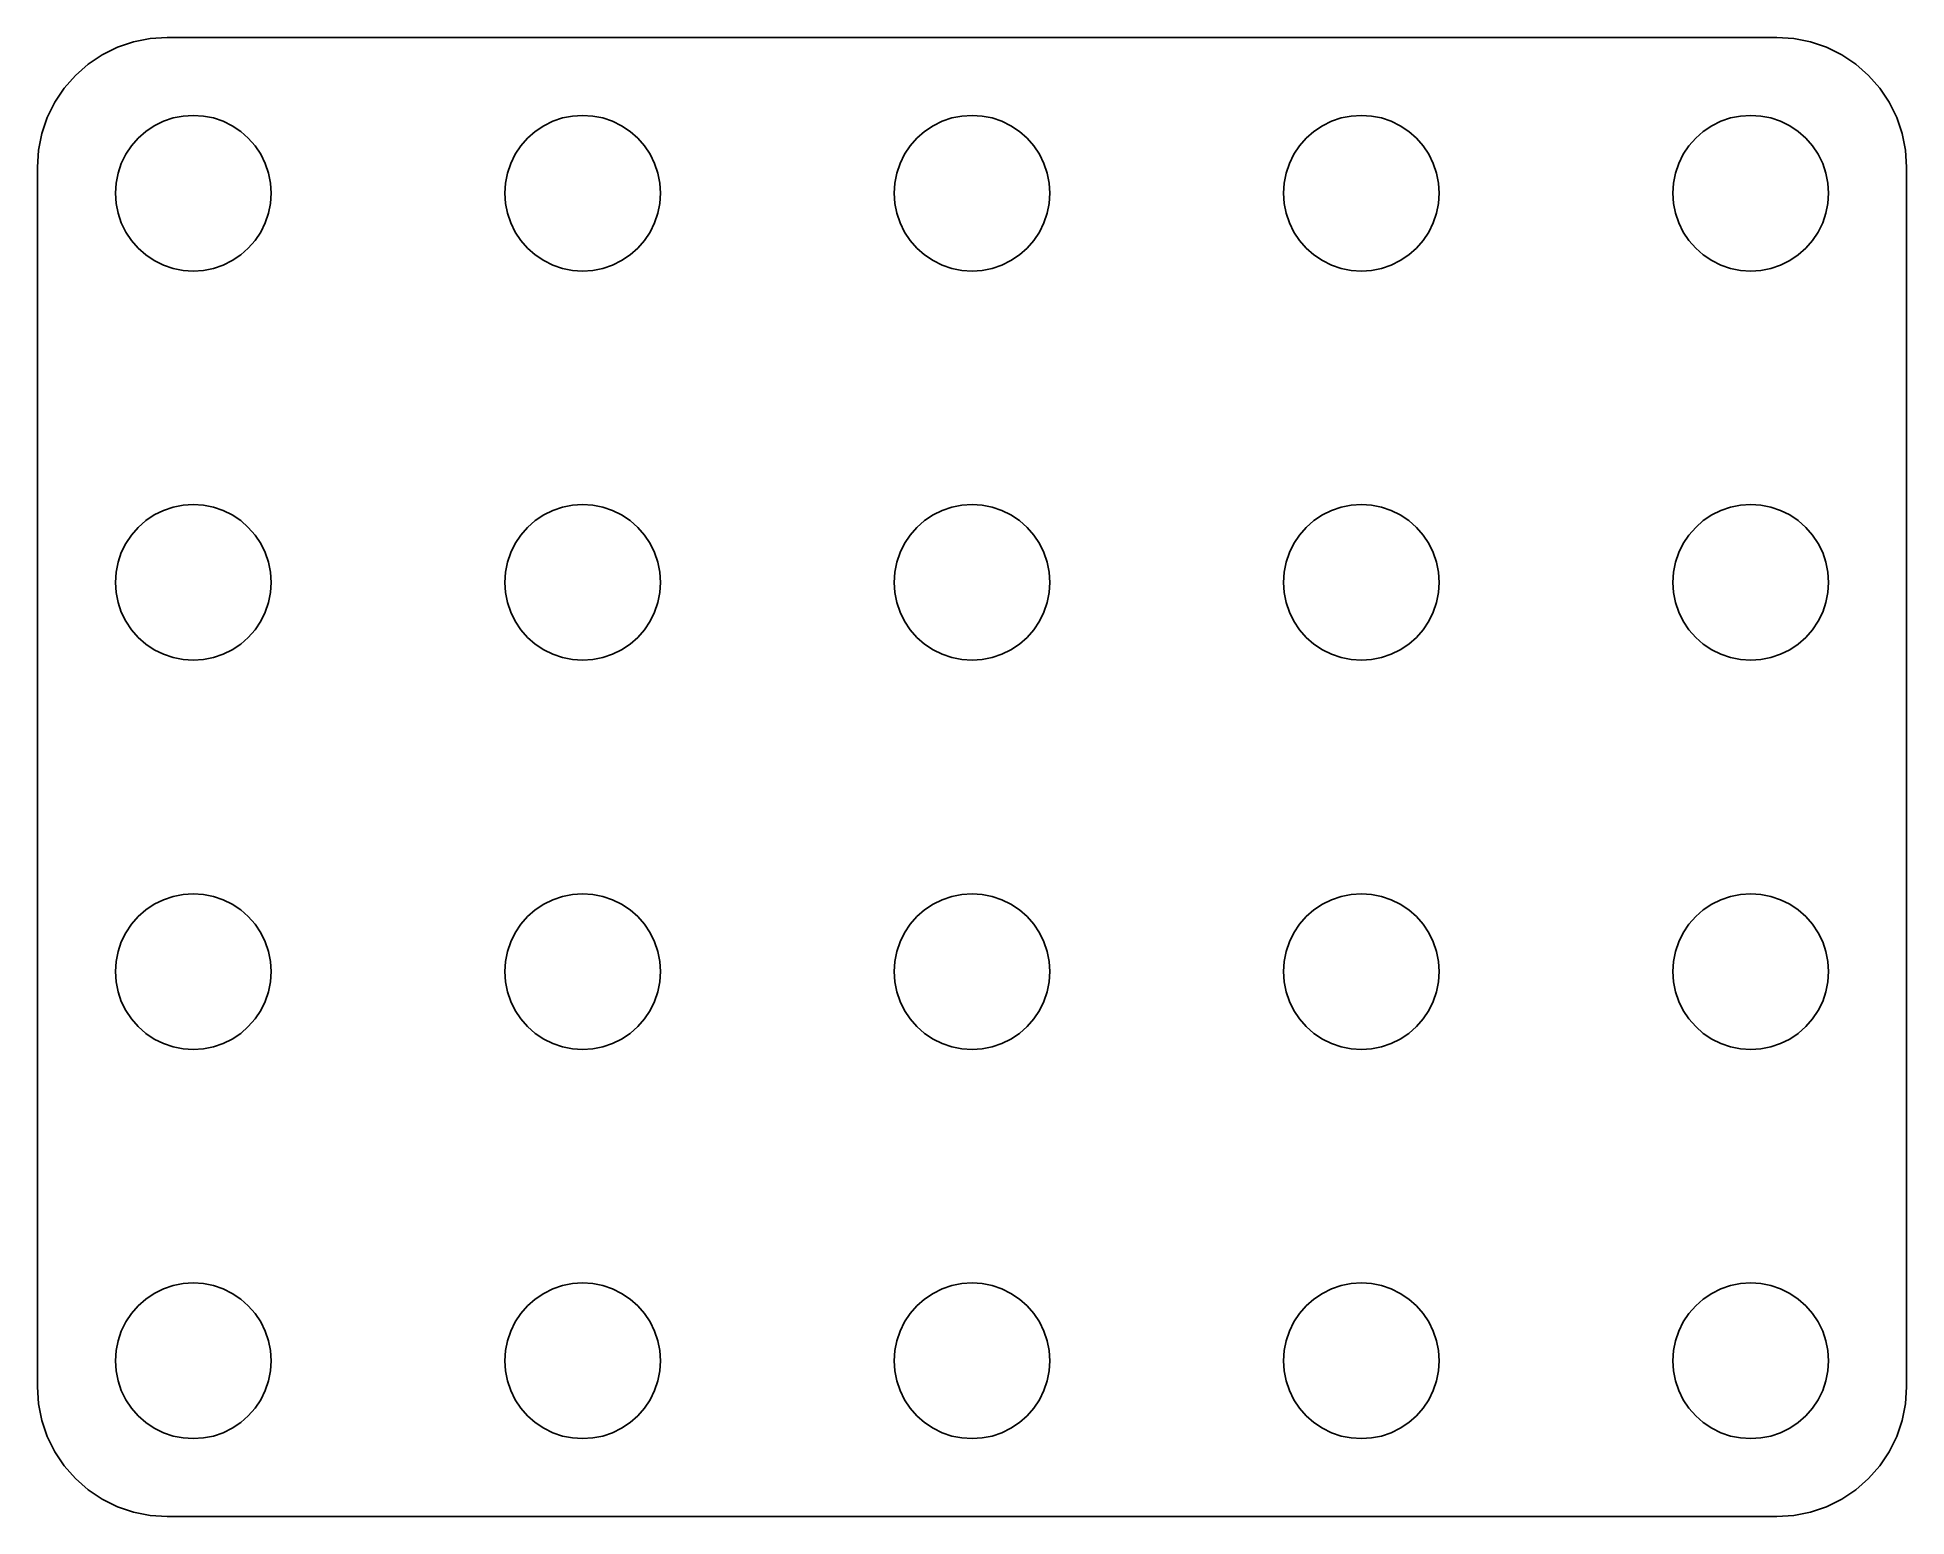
# Model space of a CAD drawing. Header units: metres. Extents: x -36 to 36, y -28.5 to 28.5.
import ezdxf

# ---------------------------------------------------------------- set-up
doc = ezdxf.new("R2010")
doc.units = ezdxf.units.M

msp = doc.modelspace()

# ---------------------------------------------------------------- linework, layer by layer
for p, q in [((-32.9184, 28.1244), (-33.505, 27.8351)), ((-32.2991, 28.3346), (-32.9184, 28.1244)), ((-31.6576, 28.4622), (-32.2991, 28.3346)), ((-31.005, 28.505), (-31.6576, 28.4622)), ((31.005, 28.505), (-31.005, 28.505)), ((31.6576, 28.4622), (31.005, 28.505)), ((32.2991, 28.3346), (31.6576, 28.4622)), ((32.9184, 28.1244), (32.2991, 28.3346)), ((33.505, 27.8351), (32.9184, 28.1244)), ((-34.0488, 27.4718), (-34.5405, 27.0405)), ((-33.505, 27.8351), (-34.0488, 27.4718)), ((34.0488, 27.4718), (33.505, 27.8351)), ((34.5405, 27.0405), (34.0488, 27.4718)), ((-34.5405, 27.0405), (-34.9718, 26.5488)), ((34.9718, 26.5488), (34.5405, 27.0405)), ((-35.3351, 26.005), (-35.6244, 25.4184)), ((-34.9718, 26.5488), (-35.3351, 26.005)), ((35.3351, 26.005), (34.9718, 26.5488)), ((35.6244, 25.4184), (35.3351, 26.005)), ((-35.6244, 25.4184), (-35.8346, 24.7991)), ((-31.5, 25.0981), (-31.148, 25.2716)), ((-31.148, 25.2716), (-30.7764, 25.3978)), ((-30.7764, 25.3978), (-30.3916, 25.4743)), ((-30.3916, 25.4743), (-30, 25.5)), ((-30, 25.5), (-29.6084, 25.4743)), ((-29.6084, 25.4743), (-29.2235, 25.3978)), ((-29.2235, 25.3978), (-28.8519, 25.2716)), ((-28.8519, 25.2716), (-28.5, 25.0981)), ((-16.5, 25.0981), (-16.148, 25.2716)), ((-16.148, 25.2716), (-15.7764, 25.3978)), ((-15.7764, 25.3978), (-15.3916, 25.4743)), ((-15.3916, 25.4743), (-15, 25.5)), ((-15, 25.5), (-14.6084, 25.4743)), ((-14.6084, 25.4743), (-14.2235, 25.3978)), ((-14.2235, 25.3978), (-13.8519, 25.2716)), ((-13.8519, 25.2716), (-13.5, 25.0981)), ((-1.5, 25.0981), (-1.14804, 25.2716)), ((-1.14804, 25.2716), (-0.77644, 25.3978)), ((-0.77644, 25.3978), (-0.39157, 25.4743)), ((-0.39157, 25.4743), (0, 25.5)), ((0, 25.5), (0.39157, 25.4743)), ((0.39157, 25.4743), (0.77644, 25.3978)), ((0.77644, 25.3978), (1.14804, 25.2716)), ((1.14804, 25.2716), (1.5, 25.0981)), ((13.5, 25.0981), (13.8519, 25.2716)), ((13.8519, 25.2716), (14.2235, 25.3978)), ((14.2235, 25.3978), (14.6084, 25.4743)), ((14.6084, 25.4743), (15, 25.5)), ((15, 25.5), (15.3916, 25.4743)), ((15.3916, 25.4743), (15.7764, 25.3978)), ((15.7764, 25.3978), (16.148, 25.2716)), ((16.148, 25.2716), (16.5, 25.0981)), ((28.5, 25.0981), (28.8519, 25.2716)), ((28.8519, 25.2716), (29.2235, 25.3978)), ((29.2235, 25.3978), (29.6084, 25.4743)), ((29.6084, 25.4743), (30, 25.5)), ((30, 25.5), (30.3916, 25.4743)), ((30.3916, 25.4743), (30.7764, 25.3978)), ((30.7764, 25.3978), (31.148, 25.2716)), ((31.148, 25.2716), (31.5, 25.0981)), ((35.8346, 24.7991), (35.6244, 25.4184)), ((-35.8346, 24.7991), (-35.9622, 24.1576)), ((-32.3801, 24.3263), (-32.1213, 24.6213)), ((-32.1213, 24.6213), (-31.8263, 24.8801)), ((-31.8263, 24.8801), (-31.5, 25.0981)), ((-28.5, 25.0981), (-28.1737, 24.8801)), ((-28.1737, 24.8801), (-27.8787, 24.6213)), ((-27.8787, 24.6213), (-27.6199, 24.3263)), ((-17.3801, 24.3263), (-17.1213, 24.6213)), ((-17.1213, 24.6213), (-16.8263, 24.8801)), ((-16.8263, 24.8801), (-16.5, 25.0981)), ((-13.5, 25.0981), (-13.1737, 24.8801)), ((-13.1737, 24.8801), (-12.8787, 24.6213)), ((-12.8787, 24.6213), (-12.6199, 24.3263)), ((-2.38005, 24.3263), (-2.12131, 24.6213)), ((-2.12131, 24.6213), (-1.82628, 24.8801)), ((-1.82628, 24.8801), (-1.5, 25.0981)), ((1.5, 25.0981), (1.82628, 24.8801)), ((1.82628, 24.8801), (2.12131, 24.6213)), ((2.12131, 24.6213), (2.38005, 24.3263)), ((12.6199, 24.3263), (12.8787, 24.6213)), ((12.8787, 24.6213), (13.1737, 24.8801)), ((13.1737, 24.8801), (13.5, 25.0981)), ((16.5, 25.0981), (16.8263, 24.8801)), ((16.8263, 24.8801), (17.1213, 24.6213)), ((17.1213, 24.6213), (17.3801, 24.3263)), ((27.6199, 24.3263), (27.8787, 24.6213)), ((27.8787, 24.6213), (28.1737, 24.8801)), ((28.1737, 24.8801), (28.5, 25.0981)), ((31.5, 25.0981), (31.8263, 24.8801)), ((31.8263, 24.8801), (32.1213, 24.6213)), ((32.1213, 24.6213), (32.3801, 24.3263)), ((35.9622, 24.1576), (35.8346, 24.7991)), ((-35.9622, 24.1576), (-36.005, 23.505)), ((-32.7716, 23.648), (-32.5981, 24)), ((-32.5981, 24), (-32.3801, 24.3263)), ((-27.6199, 24.3263), (-27.4019, 24)), ((-27.4019, 24), (-27.2283, 23.648)), ((-17.7716, 23.648), (-17.5981, 24)), ((-17.5981, 24), (-17.3801, 24.3263)), ((-12.6199, 24.3263), (-12.4019, 24)), ((-12.4019, 24), (-12.2283, 23.648)), ((-2.77164, 23.648), (-2.59807, 24)), ((-2.59807, 24), (-2.38005, 24.3263)), ((2.38005, 24.3263), (2.59807, 24)), ((2.59807, 24), (2.77164, 23.648)), ((12.2283, 23.648), (12.4019, 24)), ((12.4019, 24), (12.6199, 24.3263)), ((17.3801, 24.3263), (17.5981, 24)), ((17.5981, 24), (17.7716, 23.648)), ((27.2283, 23.648), (27.4019, 24)), ((27.4019, 24), (27.6199, 24.3263)), ((32.3801, 24.3263), (32.5981, 24)), ((32.5981, 24), (32.7716, 23.648)), ((36.005, 23.505), (35.9622, 24.1576)), ((-36.005, 23.505), (-36.005, -23.505)), ((-32.9743, 22.8916), (-32.8978, 23.2764)), ((-32.8978, 23.2764), (-32.7716, 23.648)), ((-27.2283, 23.648), (-27.1022, 23.2764)), ((-27.1022, 23.2764), (-27.0257, 22.8916)), ((-17.9743, 22.8916), (-17.8978, 23.2764)), ((-17.8978, 23.2764), (-17.7716, 23.648)), ((-12.2283, 23.648), (-12.1022, 23.2764)), ((-12.1022, 23.2764), (-12.0257, 22.8916)), ((-2.97432, 22.8916), (-2.89777, 23.2764)), ((-2.89777, 23.2764), (-2.77164, 23.648)), ((2.77164, 23.648), (2.89777, 23.2764)), ((2.89777, 23.2764), (2.97432, 22.8916)), ((12.0257, 22.8916), (12.1022, 23.2764)), ((12.1022, 23.2764), (12.2283, 23.648)), ((17.7716, 23.648), (17.8978, 23.2764)), ((17.8978, 23.2764), (17.9743, 22.8916)), ((27.0257, 22.8916), (27.1022, 23.2764)), ((27.1022, 23.2764), (27.2283, 23.648)), ((32.7716, 23.648), (32.8978, 23.2764)), ((32.8978, 23.2764), (32.9743, 22.8916)), ((36.005, -23.505), (36.005, 23.505)), ((-33, 22.5), (-32.9743, 22.8916)), ((-32.9743, 22.1084), (-33, 22.5)), ((-27.0257, 22.8916), (-27, 22.5)), ((-27, 22.5), (-27.0257, 22.1084)), ((-18, 22.5), (-17.9743, 22.8916)), ((-17.9743, 22.1084), (-18, 22.5)), ((-12.0257, 22.8916), (-12, 22.5)), ((-12, 22.5), (-12.0257, 22.1084)), ((-3, 22.5), (-2.97432, 22.8916)), ((-2.97432, 22.1084), (-3, 22.5)), ((2.97432, 22.8916), (3, 22.5)), ((3, 22.5), (2.97432, 22.1084)), ((12, 22.5), (12.0257, 22.8916)), ((12.0257, 22.1084), (12, 22.5)), ((17.9743, 22.8916), (18, 22.5)), ((18, 22.5), (17.9743, 22.1084)), ((27, 22.5), (27.0257, 22.8916)), ((27.0257, 22.1084), (27, 22.5)), ((32.9743, 22.8916), (33, 22.5)), ((33, 22.5), (32.9743, 22.1084)), ((-32.8978, 21.7235), (-32.9743, 22.1084)), ((-32.7716, 21.3519), (-32.8978, 21.7235)), ((-27.1022, 21.7235), (-27.2283, 21.3519)), ((-27.0257, 22.1084), (-27.1022, 21.7235)), ((-17.8978, 21.7235), (-17.9743, 22.1084)), ((-17.7716, 21.3519), (-17.8978, 21.7235)), ((-12.1022, 21.7235), (-12.2283, 21.3519)), ((-12.0257, 22.1084), (-12.1022, 21.7235)), ((-2.89777, 21.7235), (-2.97432, 22.1084)), ((-2.77164, 21.3519), (-2.89777, 21.7235)), ((2.89777, 21.7235), (2.77164, 21.3519)), ((2.97432, 22.1084), (2.89777, 21.7235)), ((12.1022, 21.7235), (12.0257, 22.1084)), ((12.2283, 21.3519), (12.1022, 21.7235)), ((17.8978, 21.7235), (17.7716, 21.3519)), ((17.9743, 22.1084), (17.8978, 21.7235)), ((27.1022, 21.7235), (27.0257, 22.1084)), ((27.2283, 21.3519), (27.1022, 21.7235)), ((32.8978, 21.7235), (32.7716, 21.3519)), ((32.9743, 22.1084), (32.8978, 21.7235)), ((-32.5981, 21), (-32.7716, 21.3519)), ((-32.3801, 20.6737), (-32.5981, 21)), ((-27.4019, 21), (-27.6199, 20.6737)), ((-27.2283, 21.3519), (-27.4019, 21)), ((-17.5981, 21), (-17.7716, 21.3519)), ((-17.3801, 20.6737), (-17.5981, 21)), ((-12.4019, 21), (-12.6199, 20.6737)), ((-12.2283, 21.3519), (-12.4019, 21)), ((-2.59807, 21), (-2.77164, 21.3519)), ((-2.38005, 20.6737), (-2.59807, 21)), ((2.59807, 21), (2.38005, 20.6737)), ((2.77164, 21.3519), (2.59807, 21)), ((12.4019, 21), (12.2283, 21.3519)), ((12.6199, 20.6737), (12.4019, 21)), ((17.5981, 21), (17.3801, 20.6737)), ((17.7716, 21.3519), (17.5981, 21)), ((27.4019, 21), (27.2283, 21.3519)), ((27.6199, 20.6737), (27.4019, 21)), ((32.5981, 21), (32.3801, 20.6737)), ((32.7716, 21.3519), (32.5981, 21)), ((-32.1213, 20.3787), (-32.3801, 20.6737)), ((-31.8263, 20.1199), (-32.1213, 20.3787)), ((-27.8787, 20.3787), (-28.1737, 20.1199)), ((-27.6199, 20.6737), (-27.8787, 20.3787)), ((-17.1213, 20.3787), (-17.3801, 20.6737)), ((-16.8263, 20.1199), (-17.1213, 20.3787)), ((-12.8787, 20.3787), (-13.1737, 20.1199)), ((-12.6199, 20.6737), (-12.8787, 20.3787)), ((-2.12131, 20.3787), (-2.38005, 20.6737)), ((-1.82628, 20.1199), (-2.12131, 20.3787)), ((2.12131, 20.3787), (1.82628, 20.1199)), ((2.38005, 20.6737), (2.12131, 20.3787)), ((12.8787, 20.3787), (12.6199, 20.6737)), ((13.1737, 20.1199), (12.8787, 20.3787)), ((17.1213, 20.3787), (16.8263, 20.1199)), ((17.3801, 20.6737), (17.1213, 20.3787)), ((27.8787, 20.3787), (27.6199, 20.6737)), ((28.1737, 20.1199), (27.8787, 20.3787)), ((32.1213, 20.3787), (31.8263, 20.1199)), ((32.3801, 20.6737), (32.1213, 20.3787)), ((-31.5, 19.9019), (-31.8263, 20.1199)), ((-31.148, 19.7283), (-31.5, 19.9019)), ((-30.7764, 19.6022), (-31.148, 19.7283)), ((-30.3916, 19.5257), (-30.7764, 19.6022)), ((-30, 19.5), (-30.3916, 19.5257)), ((-29.6084, 19.5257), (-30, 19.5)), ((-29.2235, 19.6022), (-29.6084, 19.5257)), ((-28.8519, 19.7283), (-29.2235, 19.6022)), ((-28.5, 19.9019), (-28.8519, 19.7283)), ((-28.1737, 20.1199), (-28.5, 19.9019)), ((-16.5, 19.9019), (-16.8263, 20.1199)), ((-16.148, 19.7283), (-16.5, 19.9019)), ((-15.7764, 19.6022), (-16.148, 19.7283)), ((-15.3916, 19.5257), (-15.7764, 19.6022)), ((-15, 19.5), (-15.3916, 19.5257)), ((-14.6084, 19.5257), (-15, 19.5)), ((-14.2235, 19.6022), (-14.6084, 19.5257)), ((-13.8519, 19.7283), (-14.2235, 19.6022)), ((-13.5, 19.9019), (-13.8519, 19.7283)), ((-13.1737, 20.1199), (-13.5, 19.9019)), ((-1.5, 19.9019), (-1.82628, 20.1199)), ((-1.14804, 19.7283), (-1.5, 19.9019)), ((-0.77644, 19.6022), (-1.14804, 19.7283)), ((-0.39157, 19.5257), (-0.77644, 19.6022)), ((0, 19.5), (-0.39157, 19.5257)), ((0.39157, 19.5257), (0, 19.5)), ((0.77644, 19.6022), (0.39157, 19.5257)), ((1.14804, 19.7283), (0.77644, 19.6022)), ((1.5, 19.9019), (1.14804, 19.7283)), ((1.82628, 20.1199), (1.5, 19.9019)), ((13.5, 19.9019), (13.1737, 20.1199)), ((13.8519, 19.7283), (13.5, 19.9019)), ((14.2235, 19.6022), (13.8519, 19.7283)), ((14.6084, 19.5257), (14.2235, 19.6022)), ((15, 19.5), (14.6084, 19.5257)), ((15.3916, 19.5257), (15, 19.5)), ((15.7764, 19.6022), (15.3916, 19.5257)), ((16.148, 19.7283), (15.7764, 19.6022)), ((16.5, 19.9019), (16.148, 19.7283)), ((16.8263, 20.1199), (16.5, 19.9019)), ((28.5, 19.9019), (28.1737, 20.1199)), ((28.8519, 19.7283), (28.5, 19.9019)), ((29.2235, 19.6022), (28.8519, 19.7283)), ((29.6084, 19.5257), (29.2235, 19.6022)), ((30, 19.5), (29.6084, 19.5257)), ((30.3916, 19.5257), (30, 19.5)), ((30.7764, 19.6022), (30.3916, 19.5257)), ((31.148, 19.7283), (30.7764, 19.6022)), ((31.5, 19.9019), (31.148, 19.7283)), ((31.8263, 20.1199), (31.5, 19.9019)), ((-31.8263, 9.88005), (-31.5, 10.0981)), ((-31.5, 10.0981), (-31.148, 10.2716)), ((-31.148, 10.2716), (-30.7764, 10.3978)), ((-30.7764, 10.3978), (-30.3916, 10.4743)), ((-30.3916, 10.4743), (-30, 10.5)), ((-30, 10.5), (-29.6084, 10.4743)), ((-29.6084, 10.4743), (-29.2235, 10.3978)), ((-29.2235, 10.3978), (-28.8519, 10.2716)), ((-28.8519, 10.2716), (-28.5, 10.0981)), ((-28.5, 10.0981), (-28.1737, 9.88005)), ((-16.8263, 9.88005), (-16.5, 10.0981)), ((-16.5, 10.0981), (-16.148, 10.2716)), ((-16.148, 10.2716), (-15.7764, 10.3978)), ((-15.7764, 10.3978), (-15.3916, 10.4743)), ((-15.3916, 10.4743), (-15, 10.5)), ((-15, 10.5), (-14.6084, 10.4743)), ((-14.6084, 10.4743), (-14.2235, 10.3978)), ((-14.2235, 10.3978), (-13.8519, 10.2716)), ((-13.8519, 10.2716), (-13.5, 10.0981)), ((-13.5, 10.0981), (-13.1737, 9.88005)), ((-1.82628, 9.88005), (-1.5, 10.0981)), ((-1.5, 10.0981), (-1.14804, 10.2716)), ((-1.14804, 10.2716), (-0.77644, 10.3978)), ((-0.77644, 10.3978), (-0.39157, 10.4743)), ((-0.39157, 10.4743), (0, 10.5)), ((0, 10.5), (0.39157, 10.4743)), ((0.39157, 10.4743), (0.77644, 10.3978)), ((0.77644, 10.3978), (1.14804, 10.2716)), ((1.14804, 10.2716), (1.5, 10.0981)), ((1.5, 10.0981), (1.82628, 9.88005)), ((13.1737, 9.88005), (13.5, 10.0981)), ((13.5, 10.0981), (13.8519, 10.2716)), ((13.8519, 10.2716), (14.2235, 10.3978)), ((14.2235, 10.3978), (14.6084, 10.4743)), ((14.6084, 10.4743), (15, 10.5)), ((15, 10.5), (15.3916, 10.4743)), ((15.3916, 10.4743), (15.7764, 10.3978)), ((15.7764, 10.3978), (16.148, 10.2716)), ((16.148, 10.2716), (16.5, 10.0981)), ((16.5, 10.0981), (16.8263, 9.88005)), ((28.1737, 9.88005), (28.5, 10.0981)), ((28.5, 10.0981), (28.8519, 10.2716)), ((28.8519, 10.2716), (29.2235, 10.3978)), ((29.2235, 10.3978), (29.6084, 10.4743)), ((29.6084, 10.4743), (30, 10.5)), ((30, 10.5), (30.3916, 10.4743)), ((30.3916, 10.4743), (30.7764, 10.3978)), ((30.7764, 10.3978), (31.148, 10.2716)), ((31.148, 10.2716), (31.5, 10.0981)), ((31.5, 10.0981), (31.8263, 9.88005)), ((-32.3801, 9.32628), (-32.1213, 9.62131)), ((-32.1213, 9.62131), (-31.8263, 9.88005)), ((-28.1737, 9.88005), (-27.8787, 9.62131)), ((-27.8787, 9.62131), (-27.6199, 9.32628)), ((-17.3801, 9.32628), (-17.1213, 9.62131)), ((-17.1213, 9.62131), (-16.8263, 9.88005)), ((-13.1737, 9.88005), (-12.8787, 9.62131)), ((-12.8787, 9.62131), (-12.6199, 9.32628)), ((-2.38005, 9.32628), (-2.12131, 9.62131)), ((-2.12131, 9.62131), (-1.82628, 9.88005)), ((1.82628, 9.88005), (2.12131, 9.62131)), ((2.12131, 9.62131), (2.38005, 9.32628)), ((12.6199, 9.32628), (12.8787, 9.62131)), ((12.8787, 9.62131), (13.1737, 9.88005)), ((16.8263, 9.88005), (17.1213, 9.62131)), ((17.1213, 9.62131), (17.3801, 9.32628)), ((27.6199, 9.32628), (27.8787, 9.62131)), ((27.8787, 9.62131), (28.1737, 9.88005)), ((31.8263, 9.88005), (32.1213, 9.62131)), ((32.1213, 9.62131), (32.3801, 9.32628)), ((-32.8978, 8.27644), (-32.7716, 8.64804)), ((-32.7716, 8.64804), (-32.5981, 9)), ((-32.5981, 9), (-32.3801, 9.32628)), ((-27.6199, 9.32628), (-27.4019, 9)), ((-27.4019, 9), (-27.2283, 8.64804)), ((-27.2283, 8.64804), (-27.1022, 8.27644)), ((-17.8978, 8.27644), (-17.7716, 8.64804)), ((-17.7716, 8.64804), (-17.5981, 9)), ((-17.5981, 9), (-17.3801, 9.32628)), ((-12.6199, 9.32628), (-12.4019, 9)), ((-12.4019, 9), (-12.2283, 8.64804)), ((-12.2283, 8.64804), (-12.1022, 8.27644)), ((-2.89777, 8.27644), (-2.77164, 8.64804)), ((-2.77164, 8.64804), (-2.59807, 9)), ((-2.59807, 9), (-2.38005, 9.32628)), ((2.38005, 9.32628), (2.59807, 9)), ((2.59807, 9), (2.77164, 8.64804)), ((2.77164, 8.64804), (2.89777, 8.27644)), ((12.1022, 8.27644), (12.2283, 8.64804)), ((12.2283, 8.64804), (12.4019, 9)), ((12.4019, 9), (12.6199, 9.32628)), ((17.3801, 9.32628), (17.5981, 9)), ((17.5981, 9), (17.7716, 8.64804)), ((17.7716, 8.64804), (17.8978, 8.27644)), ((27.1022, 8.27644), (27.2283, 8.64804)), ((27.2283, 8.64804), (27.4019, 9)), ((27.4019, 9), (27.6199, 9.32628)), ((32.3801, 9.32628), (32.5981, 9)), ((32.5981, 9), (32.7716, 8.64804)), ((32.7716, 8.64804), (32.8978, 8.27644)), ((-32.9743, 7.89157), (-32.8978, 8.27644)), ((-27.1022, 8.27644), (-27.0257, 7.89157)), ((-17.9743, 7.89157), (-17.8978, 8.27644)), ((-12.1022, 8.27644), (-12.0257, 7.89157)), ((-2.97432, 7.89157), (-2.89777, 8.27644)), ((2.89777, 8.27644), (2.97432, 7.89157)), ((12.0257, 7.89157), (12.1022, 8.27644)), ((17.8978, 8.27644), (17.9743, 7.89157)), ((27.0257, 7.89157), (27.1022, 8.27644)), ((32.8978, 8.27644), (32.9743, 7.89157)), ((-33, 7.5), (-32.9743, 7.89157)), ((-32.9743, 7.10841), (-33, 7.5)), ((-27.0257, 7.89157), (-27, 7.5)), ((-27, 7.5), (-27.0257, 7.10841)), ((-18, 7.5), (-17.9743, 7.89157)), ((-17.9743, 7.10841), (-18, 7.5)), ((-12.0257, 7.89157), (-12, 7.5)), ((-12, 7.5), (-12.0257, 7.10841)), ((-3, 7.5), (-2.97432, 7.89157)), ((-2.97432, 7.10841), (-3, 7.5)), ((2.97432, 7.89157), (3, 7.5)), ((3, 7.5), (2.97432, 7.10841)), ((12, 7.5), (12.0257, 7.89157)), ((12.0257, 7.10841), (12, 7.5)), ((17.9743, 7.89157), (18, 7.5)), ((18, 7.5), (17.9743, 7.10841)), ((27, 7.5), (27.0257, 7.89157)), ((27.0257, 7.10841), (27, 7.5)), ((32.9743, 7.89157), (33, 7.5)), ((33, 7.5), (32.9743, 7.10841)), ((-32.8978, 6.72354), (-32.9743, 7.10841)), ((-32.7716, 6.35194), (-32.8978, 6.72354)), ((-27.1022, 6.72354), (-27.2283, 6.35194)), ((-27.0257, 7.10841), (-27.1022, 6.72354)), ((-17.8978, 6.72354), (-17.9743, 7.10841)), ((-17.7716, 6.35194), (-17.8978, 6.72354)), ((-12.1022, 6.72354), (-12.2283, 6.35194)), ((-12.0257, 7.10841), (-12.1022, 6.72354)), ((-2.89777, 6.72354), (-2.97432, 7.10841)), ((-2.77164, 6.35194), (-2.89777, 6.72354)), ((2.89777, 6.72354), (2.77164, 6.35194)), ((2.97432, 7.10841), (2.89777, 6.72354)), ((12.1022, 6.72354), (12.0257, 7.10841)), ((12.2283, 6.35194), (12.1022, 6.72354)), ((17.8978, 6.72354), (17.7716, 6.35194)), ((17.9743, 7.10841), (17.8978, 6.72354)), ((27.1022, 6.72354), (27.0257, 7.10841)), ((27.2283, 6.35194), (27.1022, 6.72354)), ((32.8978, 6.72354), (32.7716, 6.35194)), ((32.9743, 7.10841), (32.8978, 6.72354)), ((-32.5981, 6), (-32.7716, 6.35194)), ((-32.3801, 5.67371), (-32.5981, 6)), ((-27.4019, 6), (-27.6199, 5.67371)), ((-27.2283, 6.35194), (-27.4019, 6)), ((-17.5981, 6), (-17.7716, 6.35194)), ((-17.3801, 5.67371), (-17.5981, 6)), ((-12.4019, 6), (-12.6199, 5.67371)), ((-12.2283, 6.35194), (-12.4019, 6)), ((-2.59807, 6), (-2.77164, 6.35194)), ((-2.38005, 5.67371), (-2.59807, 6)), ((2.59807, 6), (2.38005, 5.67371)), ((2.77164, 6.35194), (2.59807, 6)), ((12.4019, 6), (12.2283, 6.35194)), ((12.6199, 5.67371), (12.4019, 6)), ((17.5981, 6), (17.3801, 5.67371)), ((17.7716, 6.35194), (17.5981, 6)), ((27.4019, 6), (27.2283, 6.35194)), ((27.6199, 5.67371), (27.4019, 6)), ((32.5981, 6), (32.3801, 5.67371)), ((32.7716, 6.35194), (32.5981, 6)), ((-32.1213, 5.37868), (-32.3801, 5.67371)), ((-31.8263, 5.11993), (-32.1213, 5.37868)), ((-31.5, 4.90192), (-31.8263, 5.11993)), ((-28.1737, 5.11993), (-28.5, 4.90192)), ((-27.8787, 5.37868), (-28.1737, 5.11993)), ((-27.6199, 5.67371), (-27.8787, 5.37868)), ((-17.1213, 5.37868), (-17.3801, 5.67371)), ((-16.8263, 5.11993), (-17.1213, 5.37868)), ((-16.5, 4.90192), (-16.8263, 5.11993)), ((-13.1737, 5.11993), (-13.5, 4.90192)), ((-12.8787, 5.37868), (-13.1737, 5.11993)), ((-12.6199, 5.67371), (-12.8787, 5.37868)), ((-2.12131, 5.37868), (-2.38005, 5.67371)), ((-1.82628, 5.11993), (-2.12131, 5.37868)), ((-1.5, 4.90192), (-1.82628, 5.11993)), ((1.82628, 5.11993), (1.5, 4.90192)), ((2.12131, 5.37868), (1.82628, 5.11993)), ((2.38005, 5.67371), (2.12131, 5.37868)), ((12.8787, 5.37868), (12.6199, 5.67371)), ((13.1737, 5.11993), (12.8787, 5.37868)), ((13.5, 4.90192), (13.1737, 5.11993)), ((16.8263, 5.11993), (16.5, 4.90192)), ((17.1213, 5.37868), (16.8263, 5.11993)), ((17.3801, 5.67371), (17.1213, 5.37868)), ((27.8787, 5.37868), (27.6199, 5.67371)), ((28.1737, 5.11993), (27.8787, 5.37868)), ((28.5, 4.90192), (28.1737, 5.11993)), ((31.8263, 5.11993), (31.5, 4.90192)), ((32.1213, 5.37868), (31.8263, 5.11993)), ((32.3801, 5.67371), (32.1213, 5.37868)), ((-31.148, 4.72835), (-31.5, 4.90192)), ((-30.7764, 4.60222), (-31.148, 4.72835)), ((-30.3916, 4.52567), (-30.7764, 4.60222)), ((-30, 4.5), (-30.3916, 4.52567)), ((-29.6084, 4.52567), (-30, 4.5)), ((-29.2235, 4.60222), (-29.6084, 4.52567)), ((-28.8519, 4.72835), (-29.2235, 4.60222)), ((-28.5, 4.90192), (-28.8519, 4.72835)), ((-16.148, 4.72835), (-16.5, 4.90192)), ((-15.7764, 4.60222), (-16.148, 4.72835)), ((-15.3916, 4.52567), (-15.7764, 4.60222)), ((-15, 4.5), (-15.3916, 4.52567)), ((-14.6084, 4.52567), (-15, 4.5)), ((-14.2235, 4.60222), (-14.6084, 4.52567)), ((-13.8519, 4.72835), (-14.2235, 4.60222)), ((-13.5, 4.90192), (-13.8519, 4.72835)), ((-1.14804, 4.72835), (-1.5, 4.90192)), ((-0.77644, 4.60222), (-1.14804, 4.72835)), ((-0.39157, 4.52567), (-0.77644, 4.60222)), ((0, 4.5), (-0.39157, 4.52567)), ((0.39157, 4.52567), (0, 4.5)), ((0.77644, 4.60222), (0.39157, 4.52567)), ((1.14804, 4.72835), (0.77644, 4.60222)), ((1.5, 4.90192), (1.14804, 4.72835)), ((13.8519, 4.72835), (13.5, 4.90192)), ((14.2235, 4.60222), (13.8519, 4.72835)), ((14.6084, 4.52567), (14.2235, 4.60222)), ((15, 4.5), (14.6084, 4.52567)), ((15.3916, 4.52567), (15, 4.5)), ((15.7764, 4.60222), (15.3916, 4.52567)), ((16.148, 4.72835), (15.7764, 4.60222)), ((16.5, 4.90192), (16.148, 4.72835)), ((28.8519, 4.72835), (28.5, 4.90192)), ((29.2235, 4.60222), (28.8519, 4.72835)), ((29.6084, 4.52567), (29.2235, 4.60222)), ((30, 4.5), (29.6084, 4.52567)), ((30.3916, 4.52567), (30, 4.5)), ((30.7764, 4.60222), (30.3916, 4.52567)), ((31.148, 4.72835), (30.7764, 4.60222)), ((31.5, 4.90192), (31.148, 4.72835)), ((-31.8263, -5.11993), (-31.5, -4.90192)), ((-31.5, -4.90192), (-31.148, -4.72835)), ((-31.148, -4.72835), (-30.7764, -4.60222)), ((-30.7764, -4.60222), (-30.3916, -4.52567)), ((-30.3916, -4.52567), (-30, -4.5)), ((-30, -4.5), (-29.6084, -4.52567)), ((-29.6084, -4.52567), (-29.2235, -4.60222)), ((-29.2235, -4.60222), (-28.8519, -4.72835)), ((-28.8519, -4.72835), (-28.5, -4.90192)), ((-28.5, -4.90192), (-28.1737, -5.11993)), ((-16.8263, -5.11993), (-16.5, -4.90192)), ((-16.5, -4.90192), (-16.148, -4.72835)), ((-16.148, -4.72835), (-15.7764, -4.60222)), ((-15.7764, -4.60222), (-15.3916, -4.52567)), ((-15.3916, -4.52567), (-15, -4.5)), ((-15, -4.5), (-14.6084, -4.52567)), ((-14.6084, -4.52567), (-14.2235, -4.60222)), ((-14.2235, -4.60222), (-13.8519, -4.72835)), ((-13.8519, -4.72835), (-13.5, -4.90192)), ((-13.5, -4.90192), (-13.1737, -5.11993)), ((-1.82628, -5.11993), (-1.5, -4.90192)), ((-1.5, -4.90192), (-1.14804, -4.72835)), ((-1.14804, -4.72835), (-0.77644, -4.60222)), ((-0.77644, -4.60222), (-0.39157, -4.52567)), ((-0.39157, -4.52567), (0, -4.5)), ((0, -4.5), (0.39157, -4.52567)), ((0.39157, -4.52567), (0.77644, -4.60222)), ((0.77644, -4.60222), (1.14804, -4.72835)), ((1.14804, -4.72835), (1.5, -4.90192)), ((1.5, -4.90192), (1.82628, -5.11993)), ((13.1737, -5.11993), (13.5, -4.90192)), ((13.5, -4.90192), (13.8519, -4.72835)), ((13.8519, -4.72835), (14.2235, -4.60222)), ((14.2235, -4.60222), (14.6084, -4.52567)), ((14.6084, -4.52567), (15, -4.5)), ((15, -4.5), (15.3916, -4.52567)), ((15.3916, -4.52567), (15.7764, -4.60222)), ((15.7764, -4.60222), (16.148, -4.72835)), ((16.148, -4.72835), (16.5, -4.90192)), ((16.5, -4.90192), (16.8263, -5.11993)), ((28.1737, -5.11993), (28.5, -4.90192)), ((28.5, -4.90192), (28.8519, -4.72835)), ((28.8519, -4.72835), (29.2235, -4.60222)), ((29.2235, -4.60222), (29.6084, -4.52567)), ((29.6084, -4.52567), (30, -4.5)), ((30, -4.5), (30.3916, -4.52567)), ((30.3916, -4.52567), (30.7764, -4.60222)), ((30.7764, -4.60222), (31.148, -4.72835)), ((31.148, -4.72835), (31.5, -4.90192)), ((31.5, -4.90192), (31.8263, -5.11993)), ((-32.5981, -6), (-32.3801, -5.67371)), ((-32.3801, -5.67371), (-32.1213, -5.37868)), ((-32.1213, -5.37868), (-31.8263, -5.11993)), ((-28.1737, -5.11993), (-27.8787, -5.37868)), ((-27.8787, -5.37868), (-27.6199, -5.67371)), ((-27.6199, -5.67371), (-27.4019, -6)), ((-17.5981, -6), (-17.3801, -5.67371)), ((-17.3801, -5.67371), (-17.1213, -5.37868)), ((-17.1213, -5.37868), (-16.8263, -5.11993)), ((-13.1737, -5.11993), (-12.8787, -5.37868)), ((-12.8787, -5.37868), (-12.6199, -5.67371)), ((-12.6199, -5.67371), (-12.4019, -6)), ((-2.59807, -6), (-2.38005, -5.67371)), ((-2.38005, -5.67371), (-2.12131, -5.37868)), ((-2.12131, -5.37868), (-1.82628, -5.11993)), ((1.82628, -5.11993), (2.12131, -5.37868)), ((2.12131, -5.37868), (2.38005, -5.67371)), ((2.38005, -5.67371), (2.59807, -6)), ((12.4019, -6), (12.6199, -5.67371)), ((12.6199, -5.67371), (12.8787, -5.37868)), ((12.8787, -5.37868), (13.1737, -5.11993)), ((16.8263, -5.11993), (17.1213, -5.37868)), ((17.1213, -5.37868), (17.3801, -5.67371)), ((17.3801, -5.67371), (17.5981, -6)), ((27.4019, -6), (27.6199, -5.67371)), ((27.6199, -5.67371), (27.8787, -5.37868)), ((27.8787, -5.37868), (28.1737, -5.11993)), ((31.8263, -5.11993), (32.1213, -5.37868)), ((32.1213, -5.37868), (32.3801, -5.67371)), ((32.3801, -5.67371), (32.5981, -6)), ((-32.8978, -6.72354), (-32.7716, -6.35194)), ((-32.7716, -6.35194), (-32.5981, -6)), ((-27.4019, -6), (-27.2283, -6.35194)), ((-27.2283, -6.35194), (-27.1022, -6.72354)), ((-17.8978, -6.72354), (-17.7716, -6.35194)), ((-17.7716, -6.35194), (-17.5981, -6)), ((-12.4019, -6), (-12.2283, -6.35194)), ((-12.2283, -6.35194), (-12.1022, -6.72354)), ((-2.89777, -6.72354), (-2.77164, -6.35194)), ((-2.77164, -6.35194), (-2.59807, -6)), ((2.59807, -6), (2.77164, -6.35194)), ((2.77164, -6.35194), (2.89777, -6.72354)), ((12.1022, -6.72354), (12.2283, -6.35194)), ((12.2283, -6.35194), (12.4019, -6)), ((17.5981, -6), (17.7716, -6.35194)), ((17.7716, -6.35194), (17.8978, -6.72354)), ((27.1022, -6.72354), (27.2283, -6.35194)), ((27.2283, -6.35194), (27.4019, -6)), ((32.5981, -6), (32.7716, -6.35194)), ((32.7716, -6.35194), (32.8978, -6.72354)), ((-33, -7.5), (-32.9743, -7.10841)), ((-32.9743, -7.10841), (-32.8978, -6.72354)), ((-27.1022, -6.72354), (-27.0257, -7.10841)), ((-27.0257, -7.10841), (-27, -7.5)), ((-18, -7.5), (-17.9743, -7.10841)), ((-17.9743, -7.10841), (-17.8978, -6.72354)), ((-12.1022, -6.72354), (-12.0257, -7.10841)), ((-12.0257, -7.10841), (-12, -7.5)), ((-3, -7.5), (-2.97432, -7.10841)), ((-2.97432, -7.10841), (-2.89777, -6.72354)), ((2.89777, -6.72354), (2.97432, -7.10841)), ((2.97432, -7.10841), (3, -7.5)), ((12, -7.5), (12.0257, -7.10841)), ((12.0257, -7.10841), (12.1022, -6.72354)), ((17.8978, -6.72354), (17.9743, -7.10841)), ((17.9743, -7.10841), (18, -7.5)), ((27, -7.5), (27.0257, -7.10841)), ((27.0257, -7.10841), (27.1022, -6.72354)), ((32.8978, -6.72354), (32.9743, -7.10841)), ((32.9743, -7.10841), (33, -7.5)), ((-32.9743, -7.89157), (-33, -7.5)), ((-32.8978, -8.27644), (-32.9743, -7.89157)), ((-27.0257, -7.89157), (-27.1022, -8.27644)), ((-27, -7.5), (-27.0257, -7.89157)), ((-17.9743, -7.89157), (-18, -7.5)), ((-17.8978, -8.27644), (-17.9743, -7.89157)), ((-12.0257, -7.89157), (-12.1022, -8.27644)), ((-12, -7.5), (-12.0257, -7.89157)), ((-2.97432, -7.89157), (-3, -7.5)), ((-2.89777, -8.27644), (-2.97432, -7.89157)), ((2.97432, -7.89157), (2.89777, -8.27644)), ((3, -7.5), (2.97432, -7.89157)), ((12.0257, -7.89157), (12, -7.5)), ((12.1022, -8.27644), (12.0257, -7.89157)), ((17.9743, -7.89157), (17.8978, -8.27644)), ((18, -7.5), (17.9743, -7.89157)), ((27.0257, -7.89157), (27, -7.5)), ((27.1022, -8.27644), (27.0257, -7.89157)), ((32.9743, -7.89157), (32.8978, -8.27644)), ((33, -7.5), (32.9743, -7.89157)), ((-32.7716, -8.64804), (-32.8978, -8.27644)), ((-27.1022, -8.27644), (-27.2283, -8.64804)), ((-17.7716, -8.64804), (-17.8978, -8.27644)), ((-12.1022, -8.27644), (-12.2283, -8.64804)), ((-2.77164, -8.64804), (-2.89777, -8.27644)), ((2.89777, -8.27644), (2.77164, -8.64804)), ((12.2283, -8.64804), (12.1022, -8.27644)), ((17.8978, -8.27644), (17.7716, -8.64804)), ((27.2283, -8.64804), (27.1022, -8.27644)), ((32.8978, -8.27644), (32.7716, -8.64804)), ((-32.5981, -9), (-32.7716, -8.64804)), ((-32.3801, -9.32628), (-32.5981, -9)), ((-32.1213, -9.62131), (-32.3801, -9.32628)), ((-27.6199, -9.32628), (-27.8787, -9.62131)), ((-27.4019, -9), (-27.6199, -9.32628)), ((-27.2283, -8.64804), (-27.4019, -9)), ((-17.5981, -9), (-17.7716, -8.64804)), ((-17.3801, -9.32628), (-17.5981, -9)), ((-17.1213, -9.62131), (-17.3801, -9.32628)), ((-12.6199, -9.32628), (-12.8787, -9.62131)), ((-12.4019, -9), (-12.6199, -9.32628)), ((-12.2283, -8.64804), (-12.4019, -9)), ((-2.59807, -9), (-2.77164, -8.64804)), ((-2.38005, -9.32628), (-2.59807, -9)), ((-2.12131, -9.62131), (-2.38005, -9.32628)), ((2.38005, -9.32628), (2.12131, -9.62131)), ((2.59807, -9), (2.38005, -9.32628)), ((2.77164, -8.64804), (2.59807, -9)), ((12.4019, -9), (12.2283, -8.64804)), ((12.6199, -9.32628), (12.4019, -9)), ((12.8787, -9.62131), (12.6199, -9.32628)), ((17.3801, -9.32628), (17.1213, -9.62131)), ((17.5981, -9), (17.3801, -9.32628)), ((17.7716, -8.64804), (17.5981, -9)), ((27.4019, -9), (27.2283, -8.64804)), ((27.6199, -9.32628), (27.4019, -9)), ((27.8787, -9.62131), (27.6199, -9.32628)), ((32.3801, -9.32628), (32.1213, -9.62131)), ((32.5981, -9), (32.3801, -9.32628)), ((32.7716, -8.64804), (32.5981, -9)), ((-31.8263, -9.88005), (-32.1213, -9.62131)), ((-31.5, -10.0981), (-31.8263, -9.88005)), ((-28.1737, -9.88005), (-28.5, -10.0981)), ((-27.8787, -9.62131), (-28.1737, -9.88005)), ((-16.8263, -9.88005), (-17.1213, -9.62131)), ((-16.5, -10.0981), (-16.8263, -9.88005)), ((-13.1737, -9.88005), (-13.5, -10.0981)), ((-12.8787, -9.62131), (-13.1737, -9.88005)), ((-1.82628, -9.88005), (-2.12131, -9.62131)), ((-1.5, -10.0981), (-1.82628, -9.88005)), ((1.82628, -9.88005), (1.5, -10.0981)), ((2.12131, -9.62131), (1.82628, -9.88005)), ((13.1737, -9.88005), (12.8787, -9.62131)), ((13.5, -10.0981), (13.1737, -9.88005)), ((16.8263, -9.88005), (16.5, -10.0981)), ((17.1213, -9.62131), (16.8263, -9.88005)), ((28.1737, -9.88005), (27.8787, -9.62131)), ((28.5, -10.0981), (28.1737, -9.88005)), ((31.8263, -9.88005), (31.5, -10.0981)), ((32.1213, -9.62131), (31.8263, -9.88005)), ((-31.148, -10.2716), (-31.5, -10.0981)), ((-30.7764, -10.3978), (-31.148, -10.2716)), ((-30.3916, -10.4743), (-30.7764, -10.3978)), ((-30, -10.5), (-30.3916, -10.4743)), ((-29.6084, -10.4743), (-30, -10.5)), ((-29.2235, -10.3978), (-29.6084, -10.4743)), ((-28.8519, -10.2716), (-29.2235, -10.3978)), ((-28.5, -10.0981), (-28.8519, -10.2716)), ((-16.148, -10.2716), (-16.5, -10.0981)), ((-15.7764, -10.3978), (-16.148, -10.2716)), ((-15.3916, -10.4743), (-15.7764, -10.3978)), ((-15, -10.5), (-15.3916, -10.4743)), ((-14.6084, -10.4743), (-15, -10.5)), ((-14.2235, -10.3978), (-14.6084, -10.4743)), ((-13.8519, -10.2716), (-14.2235, -10.3978)), ((-13.5, -10.0981), (-13.8519, -10.2716)), ((-1.14804, -10.2716), (-1.5, -10.0981)), ((-0.77644, -10.3978), (-1.14804, -10.2716)), ((-0.39157, -10.4743), (-0.77644, -10.3978)), ((0, -10.5), (-0.39157, -10.4743)), ((0.39157, -10.4743), (0, -10.5)), ((0.77644, -10.3978), (0.39157, -10.4743)), ((1.14804, -10.2716), (0.77644, -10.3978)), ((1.5, -10.0981), (1.14804, -10.2716)), ((13.8519, -10.2716), (13.5, -10.0981)), ((14.2235, -10.3978), (13.8519, -10.2716)), ((14.6084, -10.4743), (14.2235, -10.3978)), ((15, -10.5), (14.6084, -10.4743)), ((15.3916, -10.4743), (15, -10.5)), ((15.7764, -10.3978), (15.3916, -10.4743)), ((16.148, -10.2716), (15.7764, -10.3978)), ((16.5, -10.0981), (16.148, -10.2716)), ((28.8519, -10.2716), (28.5, -10.0981)), ((29.2235, -10.3978), (28.8519, -10.2716)), ((29.6084, -10.4743), (29.2235, -10.3978)), ((30, -10.5), (29.6084, -10.4743)), ((30.3916, -10.4743), (30, -10.5)), ((30.7764, -10.3978), (30.3916, -10.4743)), ((31.148, -10.2716), (30.7764, -10.3978)), ((31.5, -10.0981), (31.148, -10.2716)), ((-32.1213, -20.3787), (-31.8263, -20.1199)), ((-31.8263, -20.1199), (-31.5, -19.9019)), ((-31.5, -19.9019), (-31.148, -19.7283)), ((-31.148, -19.7283), (-30.7764, -19.6022)), ((-30.7764, -19.6022), (-30.3916, -19.5257)), ((-30.3916, -19.5257), (-30, -19.5)), ((-30, -19.5), (-29.6084, -19.5257)), ((-29.6084, -19.5257), (-29.2235, -19.6022)), ((-29.2235, -19.6022), (-28.8519, -19.7283)), ((-28.8519, -19.7283), (-28.5, -19.9019)), ((-28.5, -19.9019), (-28.1737, -20.1199)), ((-28.1737, -20.1199), (-27.8787, -20.3787)), ((-17.1213, -20.3787), (-16.8263, -20.1199)), ((-16.8263, -20.1199), (-16.5, -19.9019)), ((-16.5, -19.9019), (-16.148, -19.7283)), ((-16.148, -19.7283), (-15.7764, -19.6022)), ((-15.7764, -19.6022), (-15.3916, -19.5257)), ((-15.3916, -19.5257), (-15, -19.5)), ((-15, -19.5), (-14.6084, -19.5257)), ((-14.6084, -19.5257), (-14.2235, -19.6022)), ((-14.2235, -19.6022), (-13.8519, -19.7283)), ((-13.8519, -19.7283), (-13.5, -19.9019)), ((-13.5, -19.9019), (-13.1737, -20.1199)), ((-13.1737, -20.1199), (-12.8787, -20.3787)), ((-2.12131, -20.3787), (-1.82628, -20.1199)), ((-1.82628, -20.1199), (-1.5, -19.9019)), ((-1.5, -19.9019), (-1.14804, -19.7283)), ((-1.14804, -19.7283), (-0.77644, -19.6022)), ((-0.77644, -19.6022), (-0.39157, -19.5257)), ((-0.39157, -19.5257), (0, -19.5)), ((0, -19.5), (0.39157, -19.5257)), ((0.39157, -19.5257), (0.77644, -19.6022)), ((0.77644, -19.6022), (1.14804, -19.7283)), ((1.14804, -19.7283), (1.5, -19.9019)), ((1.5, -19.9019), (1.82628, -20.1199)), ((1.82628, -20.1199), (2.12131, -20.3787)), ((12.8787, -20.3787), (13.1737, -20.1199)), ((13.1737, -20.1199), (13.5, -19.9019)), ((13.5, -19.9019), (13.8519, -19.7283)), ((13.8519, -19.7283), (14.2235, -19.6022)), ((14.2235, -19.6022), (14.6084, -19.5257)), ((14.6084, -19.5257), (15, -19.5)), ((15, -19.5), (15.3916, -19.5257)), ((15.3916, -19.5257), (15.7764, -19.6022)), ((15.7764, -19.6022), (16.148, -19.7283)), ((16.148, -19.7283), (16.5, -19.9019)), ((16.5, -19.9019), (16.8263, -20.1199)), ((16.8263, -20.1199), (17.1213, -20.3787)), ((27.8787, -20.3787), (28.1737, -20.1199)), ((28.1737, -20.1199), (28.5, -19.9019)), ((28.5, -19.9019), (28.8519, -19.7283)), ((28.8519, -19.7283), (29.2235, -19.6022)), ((29.2235, -19.6022), (29.6084, -19.5257)), ((29.6084, -19.5257), (30, -19.5)), ((30, -19.5), (30.3916, -19.5257)), ((30.3916, -19.5257), (30.7764, -19.6022)), ((30.7764, -19.6022), (31.148, -19.7283)), ((31.148, -19.7283), (31.5, -19.9019)), ((31.5, -19.9019), (31.8263, -20.1199)), ((31.8263, -20.1199), (32.1213, -20.3787)), ((-32.5981, -21), (-32.3801, -20.6737)), ((-32.3801, -20.6737), (-32.1213, -20.3787)), ((-27.8787, -20.3787), (-27.6199, -20.6737)), ((-27.6199, -20.6737), (-27.4019, -21)), ((-17.5981, -21), (-17.3801, -20.6737)), ((-17.3801, -20.6737), (-17.1213, -20.3787)), ((-12.8787, -20.3787), (-12.6199, -20.6737)), ((-12.6199, -20.6737), (-12.4019, -21)), ((-2.59807, -21), (-2.38005, -20.6737)), ((-2.38005, -20.6737), (-2.12131, -20.3787)), ((2.12131, -20.3787), (2.38005, -20.6737)), ((2.38005, -20.6737), (2.59807, -21)), ((12.4019, -21), (12.6199, -20.6737)), ((12.6199, -20.6737), (12.8787, -20.3787)), ((17.1213, -20.3787), (17.3801, -20.6737)), ((17.3801, -20.6737), (17.5981, -21)), ((27.4019, -21), (27.6199, -20.6737)), ((27.6199, -20.6737), (27.8787, -20.3787)), ((32.1213, -20.3787), (32.3801, -20.6737)), ((32.3801, -20.6737), (32.5981, -21)), ((-32.8978, -21.7235), (-32.7716, -21.3519)), ((-32.7716, -21.3519), (-32.5981, -21)), ((-27.4019, -21), (-27.2283, -21.3519)), ((-27.2283, -21.3519), (-27.1022, -21.7235)), ((-17.8978, -21.7235), (-17.7716, -21.3519)), ((-17.7716, -21.3519), (-17.5981, -21)), ((-12.4019, -21), (-12.2283, -21.3519)), ((-12.2283, -21.3519), (-12.1022, -21.7235)), ((-2.89777, -21.7235), (-2.77164, -21.3519)), ((-2.77164, -21.3519), (-2.59807, -21)), ((2.59807, -21), (2.77164, -21.3519)), ((2.77164, -21.3519), (2.89777, -21.7235)), ((12.1022, -21.7235), (12.2283, -21.3519)), ((12.2283, -21.3519), (12.4019, -21)), ((17.5981, -21), (17.7716, -21.3519)), ((17.7716, -21.3519), (17.8978, -21.7235)), ((27.1022, -21.7235), (27.2283, -21.3519)), ((27.2283, -21.3519), (27.4019, -21)), ((32.5981, -21), (32.7716, -21.3519)), ((32.7716, -21.3519), (32.8978, -21.7235)), ((-33, -22.5), (-32.9743, -22.1084)), ((-32.9743, -22.1084), (-32.8978, -21.7235)), ((-27.1022, -21.7235), (-27.0257, -22.1084)), ((-27.0257, -22.1084), (-27, -22.5)), ((-18, -22.5), (-17.9743, -22.1084)), ((-17.9743, -22.1084), (-17.8978, -21.7235)), ((-12.1022, -21.7235), (-12.0257, -22.1084)), ((-12.0257, -22.1084), (-12, -22.5)), ((-3, -22.5), (-2.97432, -22.1084)), ((-2.97432, -22.1084), (-2.89777, -21.7235)), ((2.89777, -21.7235), (2.97432, -22.1084)), ((2.97432, -22.1084), (3, -22.5)), ((12, -22.5), (12.0257, -22.1084)), ((12.0257, -22.1084), (12.1022, -21.7235)), ((17.8978, -21.7235), (17.9743, -22.1084)), ((17.9743, -22.1084), (18, -22.5)), ((27, -22.5), (27.0257, -22.1084)), ((27.0257, -22.1084), (27.1022, -21.7235)), ((32.8978, -21.7235), (32.9743, -22.1084)), ((32.9743, -22.1084), (33, -22.5)), ((-32.9743, -22.8916), (-33, -22.5)), ((-32.8978, -23.2764), (-32.9743, -22.8916)), ((-27.0257, -22.8916), (-27.1022, -23.2764)), ((-27, -22.5), (-27.0257, -22.8916)), ((-17.9743, -22.8916), (-18, -22.5)), ((-17.8978, -23.2764), (-17.9743, -22.8916)), ((-12.0257, -22.8916), (-12.1022, -23.2764)), ((-12, -22.5), (-12.0257, -22.8916)), ((-2.97432, -22.8916), (-3, -22.5)), ((-2.89777, -23.2764), (-2.97432, -22.8916)), ((2.97432, -22.8916), (2.89777, -23.2764)), ((3, -22.5), (2.97432, -22.8916)), ((12.0257, -22.8916), (12, -22.5)), ((12.1022, -23.2764), (12.0257, -22.8916)), ((17.9743, -22.8916), (17.8978, -23.2764)), ((18, -22.5), (17.9743, -22.8916)), ((27.0257, -22.8916), (27, -22.5)), ((27.1022, -23.2764), (27.0257, -22.8916)), ((32.9743, -22.8916), (32.8978, -23.2764)), ((33, -22.5), (32.9743, -22.8916)), ((-36.005, -23.505), (-35.9622, -24.1576)), ((-32.7716, -23.648), (-32.8978, -23.2764)), ((-32.5981, -24), (-32.7716, -23.648)), ((-27.2283, -23.648), (-27.4019, -24)), ((-27.1022, -23.2764), (-27.2283, -23.648)), ((-17.7716, -23.648), (-17.8978, -23.2764)), ((-17.5981, -24), (-17.7716, -23.648)), ((-12.2283, -23.648), (-12.4019, -24)), ((-12.1022, -23.2764), (-12.2283, -23.648)), ((-2.77164, -23.648), (-2.89777, -23.2764)), ((-2.59807, -24), (-2.77164, -23.648)), ((2.77164, -23.648), (2.59807, -24)), ((2.89777, -23.2764), (2.77164, -23.648)), ((12.2283, -23.648), (12.1022, -23.2764)), ((12.4019, -24), (12.2283, -23.648)), ((17.7716, -23.648), (17.5981, -24)), ((17.8978, -23.2764), (17.7716, -23.648)), ((27.2283, -23.648), (27.1022, -23.2764)), ((27.4019, -24), (27.2283, -23.648)), ((32.7716, -23.648), (32.5981, -24)), ((32.8978, -23.2764), (32.7716, -23.648)), ((35.9622, -24.1576), (36.005, -23.505)), ((-35.9622, -24.1576), (-35.8346, -24.7991)), ((-32.3801, -24.3263), (-32.5981, -24)), ((-32.1213, -24.6213), (-32.3801, -24.3263)), ((-27.6199, -24.3263), (-27.8787, -24.6213)), ((-27.4019, -24), (-27.6199, -24.3263)), ((-17.3801, -24.3263), (-17.5981, -24)), ((-17.1213, -24.6213), (-17.3801, -24.3263)), ((-12.6199, -24.3263), (-12.8787, -24.6213)), ((-12.4019, -24), (-12.6199, -24.3263)), ((-2.38005, -24.3263), (-2.59807, -24)), ((-2.12131, -24.6213), (-2.38005, -24.3263)), ((2.38005, -24.3263), (2.12131, -24.6213)), ((2.59807, -24), (2.38005, -24.3263)), ((12.6199, -24.3263), (12.4019, -24)), ((12.8787, -24.6213), (12.6199, -24.3263)), ((17.3801, -24.3263), (17.1213, -24.6213)), ((17.5981, -24), (17.3801, -24.3263)), ((27.6199, -24.3263), (27.4019, -24)), ((27.8787, -24.6213), (27.6199, -24.3263)), ((32.3801, -24.3263), (32.1213, -24.6213)), ((32.5981, -24), (32.3801, -24.3263)), ((35.8346, -24.7991), (35.9622, -24.1576)), ((-35.8346, -24.7991), (-35.6244, -25.4184)), ((-31.8263, -24.8801), (-32.1213, -24.6213)), ((-31.5, -25.0981), (-31.8263, -24.8801)), ((-31.148, -25.2716), (-31.5, -25.0981)), ((-28.5, -25.0981), (-28.8519, -25.2716)), ((-28.1737, -24.8801), (-28.5, -25.0981)), ((-27.8787, -24.6213), (-28.1737, -24.8801)), ((-16.8263, -24.8801), (-17.1213, -24.6213)), ((-16.5, -25.0981), (-16.8263, -24.8801)), ((-16.148, -25.2716), (-16.5, -25.0981)), ((-13.5, -25.0981), (-13.8519, -25.2716)), ((-13.1737, -24.8801), (-13.5, -25.0981)), ((-12.8787, -24.6213), (-13.1737, -24.8801)), ((-1.82628, -24.8801), (-2.12131, -24.6213)), ((-1.5, -25.0981), (-1.82628, -24.8801)), ((-1.14804, -25.2716), (-1.5, -25.0981)), ((1.5, -25.0981), (1.14804, -25.2716)), ((1.82628, -24.8801), (1.5, -25.0981)), ((2.12131, -24.6213), (1.82628, -24.8801)), ((13.1737, -24.8801), (12.8787, -24.6213)), ((13.5, -25.0981), (13.1737, -24.8801)), ((13.8519, -25.2716), (13.5, -25.0981)), ((16.5, -25.0981), (16.148, -25.2716)), ((16.8263, -24.8801), (16.5, -25.0981)), ((17.1213, -24.6213), (16.8263, -24.8801)), ((28.1737, -24.8801), (27.8787, -24.6213)), ((28.5, -25.0981), (28.1737, -24.8801)), ((28.8519, -25.2716), (28.5, -25.0981)), ((31.5, -25.0981), (31.148, -25.2716)), ((31.8263, -24.8801), (31.5, -25.0981)), ((32.1213, -24.6213), (31.8263, -24.8801)), ((35.6244, -25.4184), (35.8346, -24.7991)), ((-35.6244, -25.4184), (-35.3351, -26.005)), ((-30.7764, -25.3978), (-31.148, -25.2716)), ((-30.3916, -25.4743), (-30.7764, -25.3978)), ((-30, -25.5), (-30.3916, -25.4743)), ((-29.6084, -25.4743), (-30, -25.5)), ((-29.2235, -25.3978), (-29.6084, -25.4743)), ((-28.8519, -25.2716), (-29.2235, -25.3978)), ((-15.7764, -25.3978), (-16.148, -25.2716)), ((-15.3916, -25.4743), (-15.7764, -25.3978)), ((-15, -25.5), (-15.3916, -25.4743)), ((-14.6084, -25.4743), (-15, -25.5)), ((-14.2235, -25.3978), (-14.6084, -25.4743)), ((-13.8519, -25.2716), (-14.2235, -25.3978)), ((-0.77644, -25.3978), (-1.14804, -25.2716)), ((-0.39157, -25.4743), (-0.77644, -25.3978)), ((0, -25.5), (-0.39157, -25.4743)), ((0.39157, -25.4743), (0, -25.5)), ((0.77644, -25.3978), (0.39157, -25.4743)), ((1.14804, -25.2716), (0.77644, -25.3978)), ((14.2235, -25.3978), (13.8519, -25.2716)), ((14.6084, -25.4743), (14.2235, -25.3978)), ((15, -25.5), (14.6084, -25.4743)), ((15.3916, -25.4743), (15, -25.5)), ((15.7764, -25.3978), (15.3916, -25.4743)), ((16.148, -25.2716), (15.7764, -25.3978)), ((29.2235, -25.3978), (28.8519, -25.2716)), ((29.6084, -25.4743), (29.2235, -25.3978)), ((30, -25.5), (29.6084, -25.4743)), ((30.3916, -25.4743), (30, -25.5)), ((30.7764, -25.3978), (30.3916, -25.4743)), ((31.148, -25.2716), (30.7764, -25.3978)), ((35.3351, -26.005), (35.6244, -25.4184)), ((-35.3351, -26.005), (-34.9718, -26.5488)), ((-34.9718, -26.5488), (-34.5405, -27.0405)), ((34.5405, -27.0405), (34.9718, -26.5488)), ((34.9718, -26.5488), (35.3351, -26.005)), ((-34.5405, -27.0405), (-34.0488, -27.4718)), ((34.0488, -27.4718), (34.5405, -27.0405)), ((-34.0488, -27.4718), (-33.505, -27.8351)), ((-33.505, -27.8351), (-32.9184, -28.1244)), ((32.9184, -28.1244), (33.505, -27.8351)), ((33.505, -27.8351), (34.0488, -27.4718)), ((-32.9184, -28.1244), (-32.2991, -28.3346)), ((-32.2991, -28.3346), (-31.6576, -28.4622)), ((-31.6576, -28.4622), (-31.005, -28.505)), ((-31.005, -28.505), (31.005, -28.505)), ((31.005, -28.505), (31.6576, -28.4622)), ((31.6576, -28.4622), (32.2991, -28.3346)), ((32.2991, -28.3346), (32.9184, -28.1244))]:
    msp.add_line(p, q)

doc.saveas('drawing.dxf')
